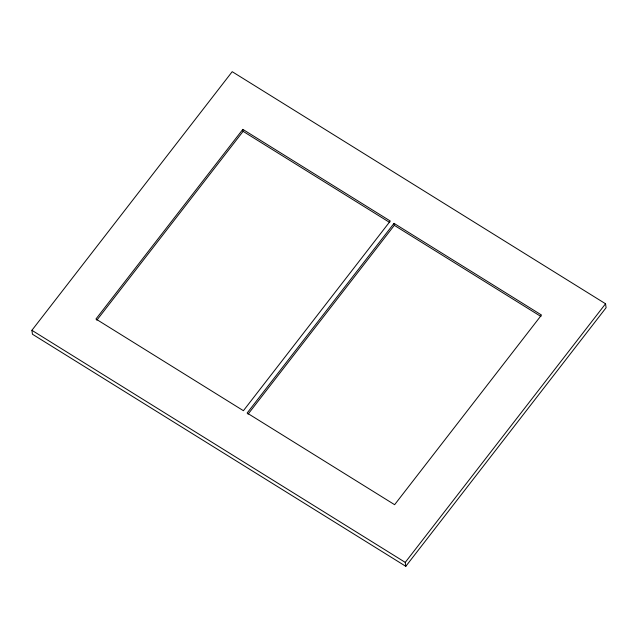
<?xml version="1.0" encoding="UTF-8"?>
<svg xmlns="http://www.w3.org/2000/svg" width="638" height="638" viewBox="0 0 638 638"><rect width="100%" height="100%" fill="white"/><g stroke="black" fill="none" stroke-linecap="round" stroke-linejoin="round"><path stroke-width="0.96" d="M31.9 330.301L232.2 71.687L605.55 303.768L606.1 307.699L405.8 566.313L32.45 334.232L31.9 330.301L405.25 562.381L405.8 566.313M242.823 129.378L95.939 319.024L243.413 410.697L390.296 221.043L242.823 129.378L243.102 131.34L96.824 320.204M394.029 223.364L247.145 413.017L394.619 504.69L541.502 315.036L394.029 223.364L394.308 225.334L248.03 414.198M405.25 562.381L605.55 303.768M243.102 131.34L389.73 222.495M394.308 225.334L540.936 316.48"/></g></svg>
